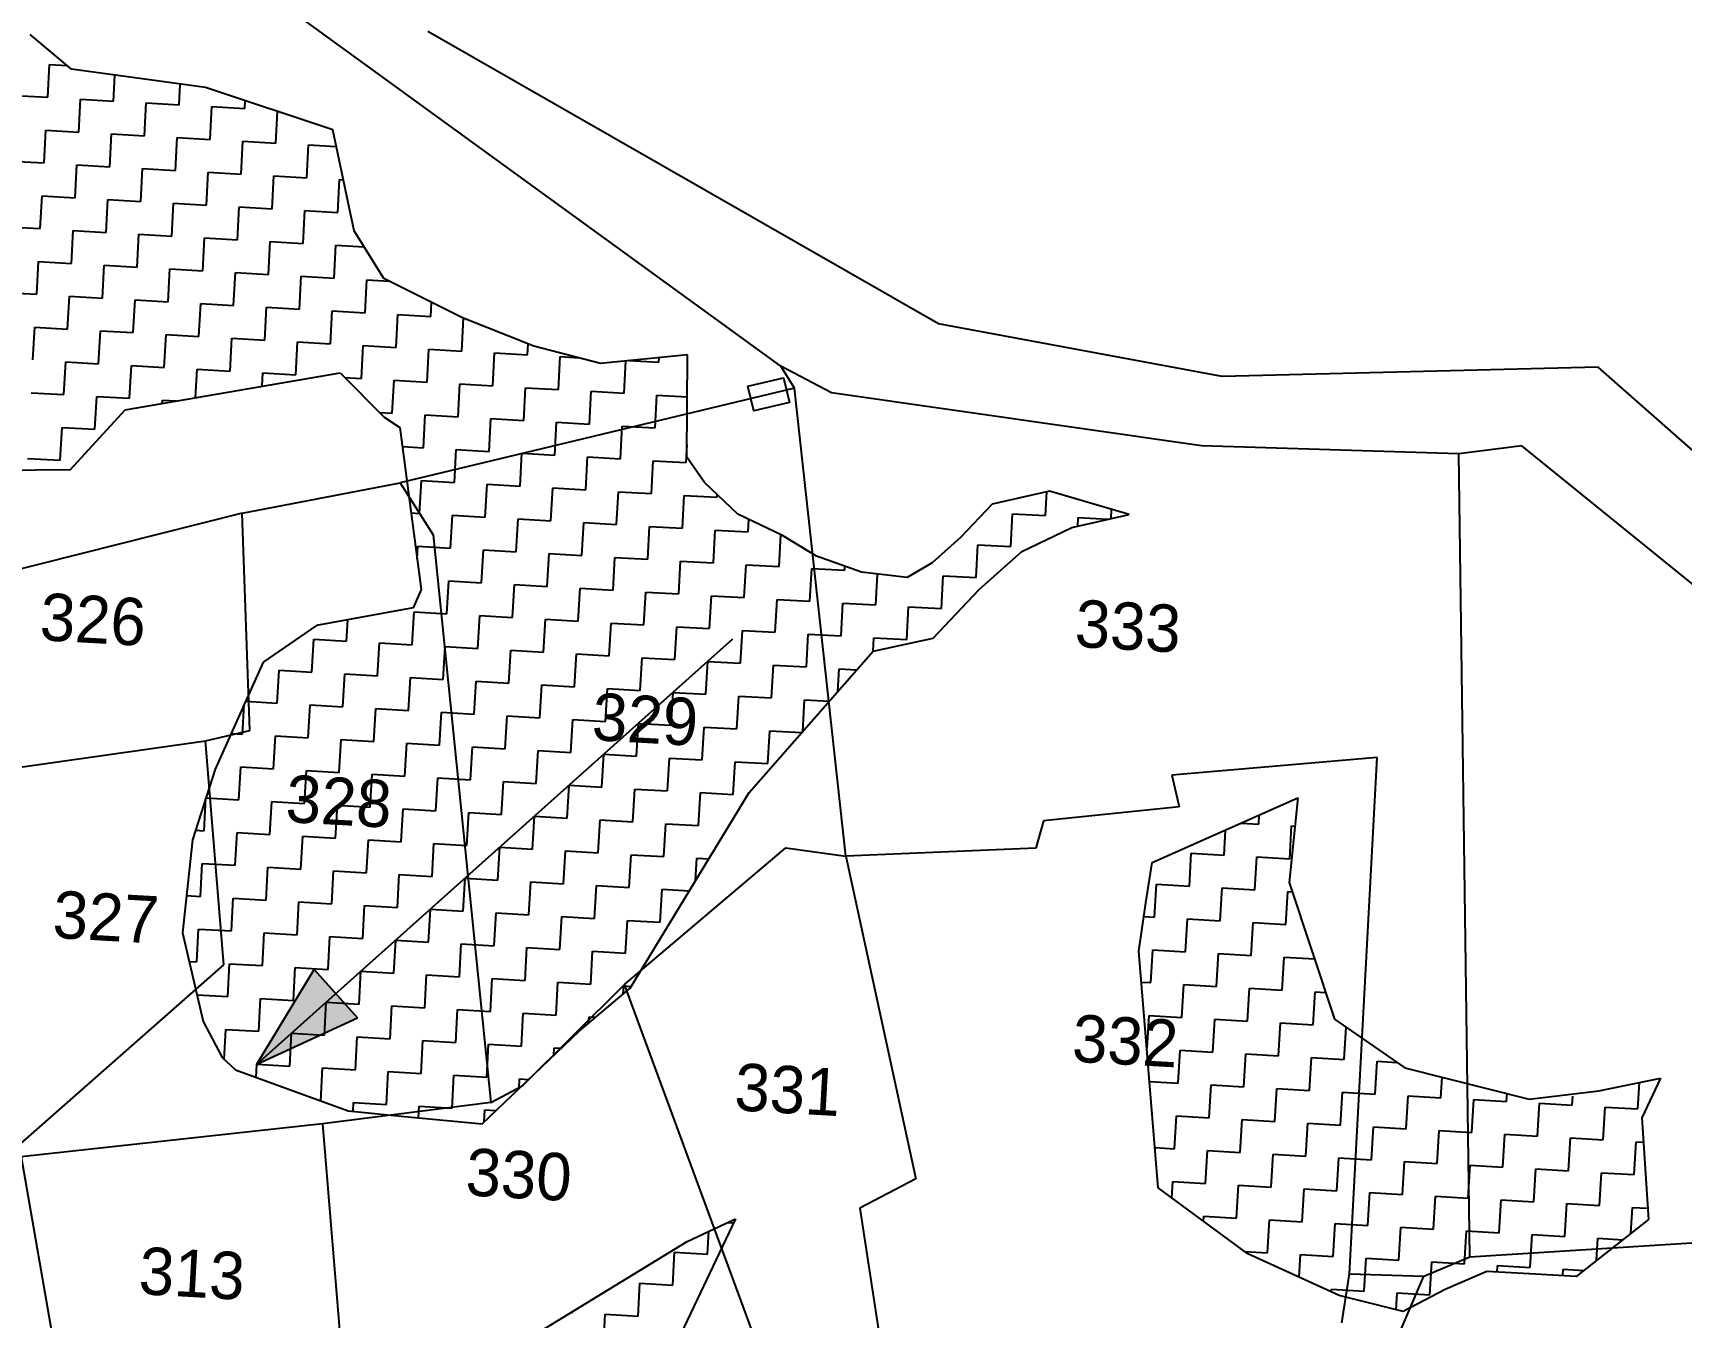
# Model space of a CAD drawing. Header units: metres. Extents: x 284689 to 287152, y 2012663 to 2015676.
# Drawn here: x 286131.8 to 286451.7, y 2014976.7 to 2015226 of the extents above; entities that cross this region are included whole.
import ezdxf
from ezdxf.enums import TextEntityAlignment as Align

# ---------------------------------------------------------------- set-up
doc = ezdxf.new("R2010")
doc.units = ezdxf.units.M
doc.header["$MEASUREMENT"] = 0
for name, color, linetype in [('POLY_HATCH', 12, 'Continuous'), ('POLY_PARCEL', 6, 'Continuous'), ('POLY_ROAD', 30, 'Continuous'), ('TEXT_PARCEL', 7, 'Continuous'), ('V_BOUND_LINE', 7, 'Continuous')]:
    doc.layers.add(name, color=color, linetype=linetype)
doc.styles.add('TEXT_MAP', font='')
doc.styles.get('TEXT_MAP').set_extended_font_data('Kruti Dev 050')

msp = doc.modelspace()

# ---------------------------------------------------------------- hatches: boundary and pattern name
h = msp.add_hatch(color=256)
h.paths.add_polyline_path([(286190.59, 2015039.51), (286186.4, 2015044.2), (286175.26, 2015025.8)])
h.paths.add_polyline_path([(286175.26, 2015025.8), (286194.79, 2015034.83), (286190.59, 2015039.51)])

# ---------------------------------------------------------------- linework, layer by layer
msp.add_lwpolyline([(286270.57, 2015157.43), (286277.48, 2015159.1), (286278.63, 2015154.31), (286271.72, 2015152.65)], close=True)
for points in [[(286175.26, 2015025.8), (286267.62, 2015108.42)], [(286175.26, 2015025.8), (286186.4, 2015044.2)], [(286186.4, 2015044.2), (286194.79, 2015034.83)], [(286175.26, 2015025.8), (286194.79, 2015034.83)]]:
    msp.add_lwpolyline(points)
at = {"layer": 'POLY_HATCH'}
for p, q in [((286139.28, 2015218.99), (286131.27, 2015225.73)), ((286165.29, 2015215.43), (286139.28, 2015218.99)), ((286189.99, 2015207.24), (286165.29, 2015215.43)), ((286194.13, 2015187.62), (286189.99, 2015207.24)), ((286199.9, 2015178.39), (286194.13, 2015187.62)), ((286215.19, 2015170.72), (286199.9, 2015178.39)), ((286229.04, 2015165.23), (286215.19, 2015170.72)), ((286241.95, 2015161.88), (286229.04, 2015165.23)), ((286258.82, 2015163.55), (286241.95, 2015161.88)), ((286258.75, 2015143.65), (286258.82, 2015163.55)), ((286149.71, 2015152.88), (286191.4, 2015160.02)), ((286191.4, 2015160.02), (286199.97, 2015151.4)), ((286139.09, 2015141.26), (286149.71, 2015152.88)), ((286199.97, 2015151.4), (286203.03, 2015149.42)), ((286203.03, 2015149.42), (286207.14, 2015117.96)), ((286262.15, 2015138.75), (286258.75, 2015143.65)), ((286125.5, 2015141.12), (286139.09, 2015141.26)), ((286268.62, 2015132.62), (286262.15, 2015138.75)), ((286329.15, 2015137.08), (286318, 2015134.56)), ((286344.62, 2015132.54), (286329.15, 2015137.08)), ((286277.29, 2015128.47), (286268.62, 2015132.62)), ((286318, 2015134.56), (286311.87, 2015128.09)), ((286333.47, 2015130.02), (286344.62, 2015132.54)), ((286323.77, 2015125.33), (286333.47, 2015130.02)), ((286283.88, 2015124.43), (286277.29, 2015128.47)), ((286311.87, 2015128.09), (286306.35, 2015123.17)), ((286292.62, 2015121.32), (286283.88, 2015124.43)), ((286306.35, 2015123.17), (286301.47, 2015120.3)), ((286315.49, 2015117.94), (286323.77, 2015125.33)), ((286301.47, 2015120.3), (286292.62, 2015121.32)), ((286207.14, 2015117.96), (286205.59, 2015114.43)), ((286306.57, 2015108.49), (286315.49, 2015117.94)), ((286205.59, 2015114.43), (286186.83, 2015110.96)), ((286186.83, 2015110.96), (286176.47, 2015103.85)), ((286294.9, 2015106), (286306.57, 2015108.49)), ((286176.47, 2015103.85), (286167.15, 2015083.11)), ((286270.82, 2015078.54), (286294.9, 2015106)), ((286167.15, 2015083.11), (286162.75, 2015069.33)), ((286247.71, 2015040.55), (286270.82, 2015078.54)), ((286349.03, 2015064.93), (286377.36, 2015077.54)), ((286377.36, 2015077.54), (286375.65, 2015061.07)), ((286162.75, 2015069.33), (286160.84, 2015051.33)), ((286347.8, 2015057.11), (286349.03, 2015064.93)), ((286375.65, 2015061.07), (286384.42, 2015034.55)), ((286346.48, 2015047.72), (286347.8, 2015057.11)), ((286160.84, 2015051.33), (286164.81, 2015034.08)), ((286350.21, 2015001.76), (286346.48, 2015047.72)), ((286237.81, 2015032.2), (286247.71, 2015040.55)), ((286164.81, 2015034.08), (286168.5, 2015027.09)), ((286384.42, 2015034.55), (286398.1, 2015025.1)), ((286219.02, 2015014.24), (286237.81, 2015032.2)), ((286168.5, 2015027.09), (286171.08, 2015024.68)), ((286171.08, 2015024.68), (286192.95, 2015016.75)), ((286398.1, 2015025.1), (286422.23, 2015019.01)), ((286422.23, 2015019.01), (286435.74, 2015020.62)), ((286435.74, 2015020.62), (286447.72, 2015023.1)), ((286447.72, 2015023.1), (286444.13, 2015015.41)), ((286192.95, 2015016.75), (286203.89, 2015015.61)), ((286203.89, 2015015.61), (286219.02, 2015014.24)), ((286444.13, 2015015.41), (286445.38, 2014995.62)), ((286367.65, 2014988.95), (286350.21, 2015001.76)), ((286268.16, 2014995.79), (286255.62, 2014969.44)), ((286258.76, 2014991.37), (286268.16, 2014995.79)), ((286445.38, 2014995.62), (286431.34, 2014984.58)), ((286199.1, 2014954.89), (286258.76, 2014991.37)), ((286385.35, 2014980.85), (286367.65, 2014988.95)), ((286414.03, 2014985.55), (286405.94, 2014982.06)), ((286423.47, 2014985.02), (286414.03, 2014985.55)), ((286431.34, 2014984.58), (286423.47, 2014985.02)), ((286405.94, 2014982.06), (286397.81, 2014977.78)), ((286397.81, 2014977.78), (286385.35, 2014980.85))]:
    msp.add_line(p, q, dxfattribs=at)
at = {"layer": 'POLY_HATCH', "linetype": 'Continuous'}
for p, q in [((286134.66, 2015213.54), (286135.01, 2015219.91)), ((286135.01, 2015219.91), (286138.41, 2015219.72)), ((286147.41, 2015212.82), (286147.69, 2015217.84)), ((286160.16, 2015212.1), (286160.38, 2015216.11)), ((286128.28, 2015213.89), (286134.66, 2015213.54)), ((286140.67, 2015206.8), (286141.03, 2015213.18)), ((286141.03, 2015213.18), (286147.41, 2015212.82)), ((286153.42, 2015206.09), (286153.78, 2015212.46)), ((286153.78, 2015212.46), (286160.16, 2015212.1)), ((286172.9, 2015211.39), (286172.99, 2015212.88)), ((286166.17, 2015205.37), (286166.53, 2015211.74)), ((286166.53, 2015211.74), (286172.9, 2015211.39)), ((286178.92, 2015204.65), (286179.27, 2015210.79)), ((286133.94, 2015200.79), (286134.3, 2015207.16)), ((286134.3, 2015207.16), (286140.67, 2015206.8)), ((286146.69, 2015200.07), (286147.05, 2015206.45)), ((286147.05, 2015206.45), (286153.42, 2015206.09)), ((286159.44, 2015199.35), (286159.8, 2015205.73)), ((286159.8, 2015205.73), (286166.17, 2015205.37)), ((286172.19, 2015198.64), (286172.55, 2015205.01)), ((286172.55, 2015205.01), (286178.92, 2015204.65)), ((286184.94, 2015197.92), (286185.3, 2015204.3)), ((286185.3, 2015204.3), (286190.67, 2015203.99)), ((286127.56, 2015201.15), (286133.94, 2015200.79)), ((286139.96, 2015194.05), (286140.31, 2015200.43)), ((286140.31, 2015200.43), (286146.69, 2015200.07)), ((286152.71, 2015193.34), (286153.06, 2015199.71)), ((286153.06, 2015199.71), (286159.44, 2015199.35)), ((286165.45, 2015192.62), (286165.81, 2015199)), ((286165.81, 2015199), (286172.19, 2015198.64)), ((286178.2, 2015191.9), (286178.56, 2015198.28)), ((286178.56, 2015198.28), (286184.94, 2015197.92)), ((286190.95, 2015191.19), (286191.31, 2015197.56)), ((286191.31, 2015197.56), (286192.04, 2015197.52)), ((286133.22, 2015188.04), (286133.58, 2015194.41)), ((286133.58, 2015194.41), (286139.96, 2015194.05)), ((286145.97, 2015187.32), (286146.33, 2015193.7)), ((286146.33, 2015193.7), (286152.71, 2015193.34)), ((286158.72, 2015186.6), (286159.08, 2015192.98)), ((286159.08, 2015192.98), (286165.45, 2015192.62)), ((286171.47, 2015185.89), (286171.83, 2015192.26)), ((286171.83, 2015192.26), (286178.2, 2015191.9)), ((286184.22, 2015185.17), (286184.58, 2015191.55)), ((286184.58, 2015191.55), (286190.95, 2015191.19)), ((286126.85, 2015188.4), (286133.22, 2015188.04)), ((286139.24, 2015181.3), (286139.6, 2015187.68)), ((286139.6, 2015187.68), (286145.97, 2015187.32)), ((286151.99, 2015180.59), (286152.35, 2015186.96)), ((286152.35, 2015186.96), (286158.72, 2015186.6)), ((286164.74, 2015179.87), (286165.1, 2015186.25)), ((286165.1, 2015186.25), (286171.47, 2015185.89)), ((286177.49, 2015179.15), (286177.85, 2015185.53)), ((286177.85, 2015185.53), (286184.22, 2015185.17)), ((286190.24, 2015178.44), (286190.6, 2015184.81)), ((286190.6, 2015184.81), (286196.08, 2015184.5)), ((286132.51, 2015175.29), (286132.86, 2015181.66)), ((286132.86, 2015181.66), (286139.24, 2015181.3)), ((286145.26, 2015174.57), (286145.61, 2015180.95)), ((286145.61, 2015180.95), (286151.99, 2015180.59)), ((286158.01, 2015173.85), (286158.36, 2015180.23)), ((286158.36, 2015180.23), (286164.74, 2015179.87)), ((286170.75, 2015173.14), (286171.11, 2015179.51)), ((286171.11, 2015179.51), (286177.49, 2015179.15)), ((286183.5, 2015172.42), (286183.86, 2015178.8)), ((286183.86, 2015178.8), (286190.24, 2015178.44)), ((286196.25, 2015171.7), (286196.61, 2015178.08)), ((286196.61, 2015178.08), (286201.01, 2015177.83)), ((286126.13, 2015175.65), (286132.51, 2015175.29)), ((286138.52, 2015168.55), (286138.88, 2015174.93)), ((286138.88, 2015174.93), (286145.26, 2015174.57)), ((286151.27, 2015167.84), (286151.63, 2015174.21)), ((286151.63, 2015174.21), (286158.01, 2015173.85)), ((286209, 2015170.99), (286209.16, 2015173.75)), ((286164.02, 2015167.12), (286164.38, 2015173.5)), ((286164.38, 2015173.5), (286170.75, 2015173.14)), ((286176.77, 2015166.4), (286177.13, 2015172.78)), ((286177.13, 2015172.78), (286183.5, 2015172.42)), ((286189.52, 2015165.69), (286189.88, 2015172.06)), ((286189.88, 2015172.06), (286196.25, 2015171.7)), ((286202.27, 2015164.97), (286202.63, 2015171.35)), ((286202.63, 2015171.35), (286209, 2015170.99)), ((286215.02, 2015164.25), (286215.38, 2015170.63)), ((286215.38, 2015170.63), (286215.43, 2015170.63)), ((286131.79, 2015162.54), (286132.15, 2015168.91)), ((286132.15, 2015168.91), (286138.52, 2015168.55)), ((286144.54, 2015161.82), (286144.9, 2015168.2)), ((286144.9, 2015168.2), (286151.27, 2015167.84)), ((286157.29, 2015161.1), (286157.65, 2015167.48)), ((286157.65, 2015167.48), (286164.02, 2015167.12)), ((286170.04, 2015160.39), (286170.4, 2015166.76)), ((286170.4, 2015166.76), (286176.77, 2015166.4)), ((286182.79, 2015159.67), (286183.15, 2015166.05)), ((286183.15, 2015166.05), (286189.52, 2015165.69)), ((286195.54, 2015158.96), (286195.9, 2015165.33)), ((286195.9, 2015165.33), (286202.27, 2015164.97)), ((286208.29, 2015158.24), (286208.65, 2015164.61)), ((286208.65, 2015164.61), (286215.02, 2015164.25)), ((286227.77, 2015163.54), (286227.89, 2015165.68)), ((286137.81, 2015155.81), (286138.16, 2015162.18)), ((286138.16, 2015162.18), (286144.54, 2015161.82)), ((286150.56, 2015155.09), (286150.91, 2015161.46)), ((286150.91, 2015161.46), (286157.29, 2015161.1)), ((286221.04, 2015157.52), (286221.39, 2015163.9)), ((286221.39, 2015163.9), (286227.77, 2015163.54)), ((286233.79, 2015156.81), (286234.14, 2015163.18)), ((286234.14, 2015163.18), (286237.73, 2015162.98)), ((286246.54, 2015156.09), (286246.89, 2015162.37)), ((286247.47, 2015162.43), (286253.27, 2015162.1)), ((286253.27, 2015162.1), (286253.32, 2015163.01)), ((286163.35, 2015155.22), (286163.66, 2015160.75)), ((286163.66, 2015160.75), (286170.04, 2015160.39)), ((286176.27, 2015157.43), (286176.41, 2015160.03)), ((286176.41, 2015160.03), (286182.79, 2015159.67)), ((286192.28, 2015159.14), (286195.54, 2015158.96)), ((286201.55, 2015152.22), (286201.91, 2015158.6)), ((286201.91, 2015158.6), (286208.29, 2015158.24)), ((286214.3, 2015151.51), (286214.66, 2015157.88)), ((286214.66, 2015157.88), (286221.04, 2015157.52)), ((286131.43, 2015156.16), (286137.81, 2015155.81)), ((286143.82, 2015149.07), (286144.18, 2015155.45)), ((286144.18, 2015155.45), (286150.56, 2015155.09)), ((286156.9, 2015154.11), (286156.93, 2015154.73)), ((286156.93, 2015154.73), (286159.62, 2015154.58)), ((286227.05, 2015150.79), (286227.41, 2015157.16)), ((286227.41, 2015157.16), (286233.79, 2015156.81)), ((286239.8, 2015150.07), (286240.16, 2015156.45)), ((286240.16, 2015156.45), (286246.54, 2015156.09)), ((286252.55, 2015149.36), (286252.91, 2015155.73)), ((286252.91, 2015155.73), (286258.79, 2015155.4)), ((286199.01, 2015152.37), (286201.55, 2015152.22)), ((286207.57, 2015145.49), (286207.93, 2015151.86)), ((286207.93, 2015151.86), (286214.3, 2015151.51)), ((286137.09, 2015143.06), (286137.45, 2015149.43)), ((286137.45, 2015149.43), (286143.82, 2015149.07)), ((286220.32, 2015144.77), (286220.68, 2015151.15)), ((286220.68, 2015151.15), (286227.05, 2015150.79)), ((286233.07, 2015144.06), (286233.43, 2015150.43)), ((286233.43, 2015150.43), (286239.8, 2015150.07)), ((286245.82, 2015143.34), (286246.18, 2015149.71)), ((286246.18, 2015149.71), (286252.55, 2015149.36)), ((286203.51, 2015145.72), (286207.57, 2015145.49)), ((286213.59, 2015138.76), (286213.94, 2015145.13)), ((286213.94, 2015145.13), (286220.32, 2015144.77)), ((286258.57, 2015142.62), (286258.76, 2015146.03)), ((286130.71, 2015143.41), (286137.09, 2015143.06)), ((286226.34, 2015138.04), (286226.69, 2015144.41)), ((286226.69, 2015144.41), (286233.07, 2015144.06)), ((286239.09, 2015137.32), (286239.44, 2015143.7)), ((286239.44, 2015143.7), (286245.82, 2015143.34)), ((286251.84, 2015136.61), (286252.19, 2015142.98)), ((286252.19, 2015142.98), (286258.57, 2015142.62)), ((286206.85, 2015132.74), (286207.21, 2015139.11)), ((286207.21, 2015139.11), (286213.59, 2015138.76)), ((286219.6, 2015132.02), (286219.96, 2015138.4)), ((286219.96, 2015138.4), (286226.34, 2015138.04)), ((286232.35, 2015131.31), (286232.71, 2015137.68)), ((286232.71, 2015137.68), (286239.09, 2015137.32)), ((286245.1, 2015130.59), (286245.46, 2015136.96)), ((286245.46, 2015136.96), (286251.84, 2015136.61)), ((286257.85, 2015129.87), (286258.21, 2015136.25)), ((286258.21, 2015136.25), (286264.58, 2015135.89)), ((286264.58, 2015135.89), (286264.61, 2015136.41)), ((286328.33, 2015132.31), (286328.59, 2015136.95)), ((286205.2, 2015132.83), (286206.85, 2015132.74)), ((286212.87, 2015126.01), (286213.23, 2015132.38)), ((286213.23, 2015132.38), (286219.6, 2015132.02)), ((286321.6, 2015126.29), (286321.96, 2015132.66)), ((286321.96, 2015132.66), (286328.33, 2015132.31)), ((286341.09, 2015131.74), (286341.19, 2015133.54)), ((286225.62, 2015125.29), (286225.98, 2015131.66)), ((286225.98, 2015131.66), (286232.35, 2015131.31)), ((286238.37, 2015124.57), (286238.73, 2015130.95)), ((286238.73, 2015130.95), (286245.1, 2015130.59)), ((286251.12, 2015123.86), (286251.48, 2015130.23)), ((286251.48, 2015130.23), (286257.85, 2015129.87)), ((286263.87, 2015123.14), (286264.23, 2015129.51)), ((286264.23, 2015129.51), (286270.6, 2015129.16)), ((286270.6, 2015129.16), (286270.74, 2015131.6)), ((286334.61, 2015130.28), (286334.71, 2015131.95)), ((286334.71, 2015131.95), (286340.54, 2015131.62)), ((286206.36, 2015123.95), (286206.5, 2015126.36)), ((286206.5, 2015126.36), (286212.87, 2015126.01)), ((286276.62, 2015122.42), (286276.97, 2015128.62)), ((286314.87, 2015120.27), (286315.22, 2015126.65)), ((286315.22, 2015126.65), (286321.6, 2015126.29)), ((286218.89, 2015119.27), (286219.24, 2015125.65)), ((286219.24, 2015125.65), (286225.62, 2015125.29)), ((286231.64, 2015118.56), (286231.99, 2015124.93)), ((286231.99, 2015124.93), (286238.37, 2015124.57)), ((286244.39, 2015117.84), (286244.74, 2015124.21)), ((286244.74, 2015124.21), (286251.12, 2015123.86)), ((286257.14, 2015117.12), (286257.49, 2015123.5)), ((286257.49, 2015123.5), (286263.87, 2015123.14)), ((286269.88, 2015116.41), (286270.24, 2015122.78)), ((286270.24, 2015122.78), (286276.62, 2015122.42)), ((286212.15, 2015113.26), (286212.51, 2015119.63)), ((286212.51, 2015119.63), (286218.89, 2015119.27)), ((286282.63, 2015115.69), (286282.99, 2015122.06)), ((286282.99, 2015122.06), (286289.37, 2015121.71)), ((286289.37, 2015121.71), (286289.41, 2015122.46)), ((286295.38, 2015114.97), (286295.72, 2015120.96)), ((286308.13, 2015114.26), (286308.49, 2015120.63)), ((286308.49, 2015120.63), (286314.87, 2015120.27)), ((286224.9, 2015112.54), (286225.26, 2015118.91)), ((286225.26, 2015118.91), (286231.64, 2015118.56)), ((286237.65, 2015111.82), (286238.01, 2015118.2)), ((286238.01, 2015118.2), (286244.39, 2015117.84)), ((286250.4, 2015111.11), (286250.76, 2015117.48)), ((286250.76, 2015117.48), (286257.14, 2015117.12)), ((286263.15, 2015110.39), (286263.51, 2015116.76)), ((286263.51, 2015116.76), (286269.88, 2015116.41)), ((286205.42, 2015107.24), (286205.78, 2015113.61)), ((286205.78, 2015113.61), (286212.15, 2015113.26)), ((286275.9, 2015109.67), (286276.26, 2015116.05)), ((286276.26, 2015116.05), (286282.63, 2015115.69)), ((286288.65, 2015108.96), (286289.01, 2015115.33)), ((286289.01, 2015115.33), (286295.38, 2015114.97)), ((286301.4, 2015108.24), (286301.76, 2015114.61)), ((286301.76, 2015114.61), (286308.13, 2015114.26)), ((286192.67, 2015107.96), (286192.9, 2015112.08)), ((286218.17, 2015106.52), (286218.53, 2015112.9)), ((286218.53, 2015112.9), (286224.9, 2015112.54)), ((286230.92, 2015105.81), (286231.28, 2015112.18)), ((286231.28, 2015112.18), (286237.65, 2015111.82)), ((286243.67, 2015105.09), (286244.03, 2015111.46)), ((286244.03, 2015111.46), (286250.4, 2015111.11)), ((286256.42, 2015104.37), (286256.78, 2015110.75)), ((286256.78, 2015110.75), (286263.15, 2015110.39)), ((286269.17, 2015103.66), (286269.53, 2015110.03)), ((286269.53, 2015110.03), (286275.9, 2015109.67)), ((286185.94, 2015101.94), (286186.3, 2015108.31)), ((286186.3, 2015108.31), (286192.67, 2015107.96)), ((286198.69, 2015101.22), (286199.05, 2015107.6)), ((286199.05, 2015107.6), (286205.42, 2015107.24)), ((286211.44, 2015100.51), (286211.79, 2015106.88)), ((286211.79, 2015106.88), (286218.17, 2015106.52)), ((286281.92, 2015102.94), (286282.28, 2015109.31)), ((286282.28, 2015109.31), (286288.65, 2015108.96)), ((286294.88, 2015105.97), (286295.03, 2015108.6)), ((286295.03, 2015108.6), (286301.4, 2015108.24)), ((286224.19, 2015099.79), (286224.54, 2015106.17)), ((286224.54, 2015106.17), (286230.92, 2015105.81)), ((286236.94, 2015099.07), (286237.29, 2015105.45)), ((286237.29, 2015105.45), (286243.67, 2015105.09)), ((286249.69, 2015098.36), (286250.04, 2015104.73)), ((286250.04, 2015104.73), (286256.42, 2015104.37)), ((286262.43, 2015097.64), (286262.79, 2015104.02)), ((286262.79, 2015104.02), (286269.17, 2015103.66)), ((286179.2, 2015095.92), (286179.56, 2015102.3)), ((286179.56, 2015102.3), (286185.94, 2015101.94)), ((286191.95, 2015095.21), (286192.31, 2015101.58)), ((286192.31, 2015101.58), (286198.69, 2015101.22)), ((286204.7, 2015094.49), (286205.06, 2015100.87)), ((286205.06, 2015100.87), (286211.44, 2015100.51)), ((286217.45, 2015093.77), (286217.81, 2015100.15)), ((286217.81, 2015100.15), (286224.19, 2015099.79)), ((286275.18, 2015096.92), (286275.54, 2015103.3)), ((286275.54, 2015103.3), (286281.92, 2015102.94)), ((286288.05, 2015098.18), (286288.29, 2015102.58)), ((286288.29, 2015102.58), (286291.73, 2015102.39)), ((286230.2, 2015093.06), (286230.56, 2015099.43)), ((286230.56, 2015099.43), (286236.94, 2015099.07)), ((286242.95, 2015092.34), (286243.31, 2015098.72)), ((286243.31, 2015098.72), (286249.69, 2015098.36)), ((286255.7, 2015091.62), (286256.06, 2015098)), ((286256.06, 2015098), (286262.43, 2015097.64)), ((286268.45, 2015090.91), (286268.81, 2015097.28)), ((286268.81, 2015097.28), (286275.18, 2015096.92)), ((286172.47, 2015089.91), (286172.8, 2015095.67)), ((286173.06, 2015096.27), (286179.2, 2015095.92)), ((286185.22, 2015089.19), (286185.58, 2015095.57)), ((286185.58, 2015095.57), (286191.95, 2015095.21)), ((286197.97, 2015088.47), (286198.33, 2015094.85)), ((286198.33, 2015094.85), (286204.7, 2015094.49)), ((286210.72, 2015087.76), (286211.08, 2015094.13)), ((286211.08, 2015094.13), (286217.45, 2015093.77)), ((286281.21, 2015090.39), (286281.56, 2015096.57)), ((286281.56, 2015096.57), (286286.39, 2015096.29)), ((286223.47, 2015087.04), (286223.83, 2015093.42)), ((286223.83, 2015093.42), (286230.2, 2015093.06)), ((286236.22, 2015086.32), (286236.58, 2015092.7)), ((286236.58, 2015092.7), (286242.95, 2015092.34)), ((286248.97, 2015085.61), (286249.33, 2015091.98)), ((286249.33, 2015091.98), (286255.7, 2015091.62)), ((286261.72, 2015084.89), (286262.08, 2015091.27)), ((286262.08, 2015091.27), (286268.45, 2015090.91)), ((286274.47, 2015084.17), (286274.83, 2015090.55)), ((286274.83, 2015090.55), (286281.04, 2015090.2)), ((286170.26, 2015090.03), (286172.47, 2015089.91)), ((286178.49, 2015083.17), (286178.85, 2015089.55)), ((286178.85, 2015089.55), (286185.22, 2015089.19)), ((286191.24, 2015082.46), (286191.6, 2015088.83)), ((286191.6, 2015088.83), (286197.97, 2015088.47)), ((286203.99, 2015081.74), (286204.35, 2015088.12)), ((286204.35, 2015088.12), (286210.72, 2015087.76)), ((286216.74, 2015081.02), (286217.09, 2015087.4)), ((286217.09, 2015087.4), (286223.47, 2015087.04)), ((286229.49, 2015080.31), (286229.84, 2015086.68)), ((286229.84, 2015086.68), (286236.22, 2015086.32)), ((286242.24, 2015079.59), (286242.59, 2015085.97)), ((286242.59, 2015085.97), (286248.97, 2015085.61)), ((286254.99, 2015078.87), (286255.34, 2015085.25)), ((286255.34, 2015085.25), (286261.72, 2015084.89)), ((286267.73, 2015078.16), (286268.09, 2015084.53)), ((286268.09, 2015084.53), (286274.47, 2015084.17)), ((286171.75, 2015077.16), (286172.11, 2015083.53)), ((286172.11, 2015083.53), (286178.49, 2015083.17)), ((286184.5, 2015076.44), (286184.86, 2015082.82)), ((286184.86, 2015082.82), (286191.24, 2015082.46)), ((286197.25, 2015075.72), (286197.61, 2015082.1)), ((286197.61, 2015082.1), (286203.99, 2015081.74)), ((286210, 2015075.01), (286210.36, 2015081.38)), ((286210.36, 2015081.38), (286216.74, 2015081.02)), ((286222.75, 2015074.29), (286223.11, 2015080.67)), ((286223.11, 2015080.67), (286229.49, 2015080.31)), ((286235.5, 2015073.57), (286235.86, 2015079.95)), ((286235.86, 2015079.95), (286242.24, 2015079.59)), ((286248.25, 2015072.86), (286248.61, 2015079.23)), ((286248.61, 2015079.23), (286254.99, 2015078.87)), ((286261, 2015072.14), (286261.36, 2015078.52)), ((286261.36, 2015078.52), (286267.73, 2015078.16)), ((286165.02, 2015071.14), (286165.38, 2015077.52)), ((286165.38, 2015077.52), (286171.75, 2015077.16)), ((286177.77, 2015070.42), (286178.13, 2015076.8)), ((286178.13, 2015076.8), (286184.5, 2015076.44)), ((286190.52, 2015069.71), (286190.88, 2015076.08)), ((286190.88, 2015076.08), (286197.25, 2015075.72)), ((286203.27, 2015068.99), (286203.63, 2015075.37)), ((286203.63, 2015075.37), (286210, 2015075.01)), ((286216.02, 2015068.27), (286216.38, 2015074.65)), ((286216.38, 2015074.65), (286222.75, 2015074.29)), ((286228.77, 2015067.56), (286229.13, 2015073.93)), ((286229.13, 2015073.93), (286235.5, 2015073.57)), ((286241.52, 2015066.84), (286241.88, 2015073.22)), ((286241.88, 2015073.22), (286248.25, 2015072.86)), ((286254.27, 2015066.12), (286254.63, 2015072.5)), ((286254.63, 2015072.5), (286261, 2015072.14)), ((286366.3, 2015072.62), (286369.73, 2015072.42)), ((286369.73, 2015072.42), (286369.83, 2015074.19)), ((286375.75, 2015065.69), (286376.11, 2015072.07)), ((286376.11, 2015072.07), (286376.79, 2015072.03)), ((286163.36, 2015071.23), (286165.02, 2015071.14)), ((286171.04, 2015064.41), (286171.4, 2015070.78)), ((286171.4, 2015070.78), (286177.77, 2015070.42)), ((286183.79, 2015063.69), (286184.15, 2015070.07)), ((286184.15, 2015070.07), (286190.52, 2015069.71)), ((286196.54, 2015062.97), (286196.9, 2015069.35)), ((286196.9, 2015069.35), (286203.27, 2015068.99)), ((286209.29, 2015062.26), (286209.64, 2015068.63)), ((286209.64, 2015068.63), (286216.02, 2015068.27)), ((286363, 2015066.41), (286363.27, 2015071.27)), ((286222.04, 2015061.54), (286222.39, 2015067.92)), ((286222.39, 2015067.92), (286228.77, 2015067.56)), ((286234.79, 2015060.82), (286235.14, 2015067.2)), ((286235.14, 2015067.2), (286241.52, 2015066.84)), ((286247.54, 2015060.11), (286247.89, 2015066.48)), ((286247.89, 2015066.48), (286254.27, 2015066.12)), ((286260.4, 2015061.41), (286260.64, 2015065.77)), ((286260.64, 2015065.77), (286262.97, 2015065.64)), ((286356.27, 2015060.39), (286356.62, 2015066.77)), ((286356.62, 2015066.77), (286363, 2015066.41)), ((286369.01, 2015059.67), (286369.37, 2015066.05)), ((286369.37, 2015066.05), (286375.75, 2015065.69)), ((286164.3, 2015058.39), (286164.66, 2015064.77)), ((286164.66, 2015064.77), (286171.04, 2015064.41)), ((286177.05, 2015057.67), (286177.41, 2015064.05)), ((286177.41, 2015064.05), (286183.79, 2015063.69)), ((286189.8, 2015056.96), (286190.16, 2015063.33)), ((286190.16, 2015063.33), (286196.54, 2015062.97)), ((286202.55, 2015056.24), (286202.91, 2015062.62)), ((286202.91, 2015062.62), (286209.29, 2015062.26)), ((286215.3, 2015055.53), (286215.66, 2015061.9)), ((286215.66, 2015061.9), (286222.04, 2015061.54)), ((286161.6, 2015058.54), (286164.3, 2015058.39)), ((286228.05, 2015054.81), (286228.41, 2015061.18)), ((286228.41, 2015061.18), (286234.79, 2015060.82)), ((286240.8, 2015054.09), (286241.16, 2015060.47)), ((286241.16, 2015060.47), (286247.54, 2015060.11)), ((286253.55, 2015053.38), (286253.91, 2015059.75)), ((286253.91, 2015059.75), (286259.21, 2015059.45)), ((286349.53, 2015054.37), (286349.89, 2015060.75)), ((286349.89, 2015060.75), (286356.27, 2015060.39)), ((286362.28, 2015053.66), (286362.64, 2015060.03)), ((286362.64, 2015060.03), (286369.01, 2015059.67)), ((286375.03, 2015052.94), (286375.39, 2015059.32)), ((286375.39, 2015059.32), (286376.24, 2015059.27)), ((286170.32, 2015051.66), (286170.68, 2015058.03)), ((286170.68, 2015058.03), (286177.05, 2015057.67)), ((286183.07, 2015050.94), (286183.43, 2015057.32)), ((286183.43, 2015057.32), (286189.8, 2015056.96)), ((286195.82, 2015050.23), (286196.18, 2015056.6)), ((286196.18, 2015056.6), (286202.55, 2015056.24)), ((286208.57, 2015049.51), (286208.93, 2015055.88)), ((286208.93, 2015055.88), (286215.3, 2015055.53)), ((286221.32, 2015048.79), (286221.68, 2015055.17)), ((286221.68, 2015055.17), (286228.05, 2015054.81)), ((286234.07, 2015048.08), (286234.43, 2015054.45)), ((286234.43, 2015054.45), (286240.8, 2015054.09)), ((286246.82, 2015047.36), (286247.18, 2015053.73)), ((286247.18, 2015053.73), (286253.55, 2015053.38)), ((286347.43, 2015054.49), (286349.53, 2015054.37)), ((286355.55, 2015047.64), (286355.91, 2015054.02)), ((286355.91, 2015054.02), (286362.28, 2015053.66)), ((286368.3, 2015046.93), (286368.66, 2015053.3)), ((286368.66, 2015053.3), (286375.03, 2015052.94)), ((286163.59, 2015045.64), (286163.95, 2015052.02)), ((286163.95, 2015052.02), (286170.32, 2015051.66)), ((286176.34, 2015044.93), (286176.7, 2015051.3)), ((286176.7, 2015051.3), (286183.07, 2015050.94)), ((286189.09, 2015044.21), (286189.45, 2015050.58)), ((286189.45, 2015050.58), (286195.82, 2015050.23)), ((286201.84, 2015043.49), (286202.2, 2015049.87)), ((286202.2, 2015049.87), (286208.57, 2015049.51)), ((286214.59, 2015042.78), (286214.94, 2015049.15)), ((286214.94, 2015049.15), (286221.32, 2015048.79)), ((286162.13, 2015045.72), (286163.59, 2015045.64)), ((286227.34, 2015042.06), (286227.69, 2015048.43)), ((286227.69, 2015048.43), (286234.07, 2015048.08)), ((286240.09, 2015041.34), (286240.44, 2015047.72)), ((286240.44, 2015047.72), (286246.82, 2015047.36)), ((286348.82, 2015041.63), (286349.17, 2015048)), ((286349.17, 2015048), (286355.55, 2015047.64)), ((286361.56, 2015040.91), (286361.92, 2015047.28)), ((286361.92, 2015047.28), (286368.3, 2015046.93)), ((286374.31, 2015040.19), (286374.67, 2015046.57)), ((286374.67, 2015046.57), (286380.55, 2015046.24)), ((286169.6, 2015038.91), (286169.96, 2015045.28)), ((286169.96, 2015045.28), (286176.34, 2015044.93)), ((286182.35, 2015038.19), (286182.71, 2015044.57)), ((286182.71, 2015044.57), (286189.09, 2015044.21)), ((286195.1, 2015037.48), (286195.46, 2015043.85)), ((286195.46, 2015043.85), (286201.84, 2015043.49)), ((286207.85, 2015036.76), (286208.21, 2015043.13)), ((286208.21, 2015043.13), (286214.59, 2015042.78)), ((286220.6, 2015036.04), (286220.96, 2015042.42)), ((286220.96, 2015042.42), (286227.34, 2015042.06)), ((286233.35, 2015035.33), (286233.71, 2015041.7)), ((286233.71, 2015041.7), (286240.09, 2015041.34)), ((286246.37, 2015039.42), (286246.46, 2015040.98)), ((286246.46, 2015040.98), (286247.93, 2015040.9)), ((286346.97, 2015041.73), (286348.82, 2015041.63)), ((286354.83, 2015034.89), (286355.19, 2015041.27)), ((286355.19, 2015041.27), (286361.56, 2015040.91)), ((286367.58, 2015034.18), (286367.94, 2015040.55)), ((286367.94, 2015040.55), (286374.31, 2015040.19)), ((286380.33, 2015033.46), (286380.69, 2015039.83)), ((286380.69, 2015039.83), (286382.71, 2015039.72)), ((286163.62, 2015039.25), (286169.6, 2015038.91)), ((286175.62, 2015032.18), (286175.98, 2015038.55)), ((286175.98, 2015038.55), (286182.35, 2015038.19)), ((286188.37, 2015031.46), (286188.73, 2015037.83)), ((286188.73, 2015037.83), (286195.1, 2015037.48)), ((286201.12, 2015030.74), (286201.48, 2015037.12)), ((286201.48, 2015037.12), (286207.85, 2015036.76)), ((286213.87, 2015030.03), (286214.23, 2015036.4)), ((286214.23, 2015036.4), (286220.6, 2015036.04)), ((286226.62, 2015029.31), (286226.98, 2015035.68)), ((286226.98, 2015035.68), (286233.35, 2015035.33)), ((286239.66, 2015033.76), (286239.73, 2015034.97)), ((286239.73, 2015034.97), (286241, 2015034.9)), ((286348.1, 2015028.88), (286348.46, 2015035.25)), ((286348.46, 2015035.25), (286354.83, 2015034.89)), ((286360.85, 2015028.16), (286361.21, 2015034.53)), ((286361.21, 2015034.53), (286367.58, 2015034.18)), ((286373.6, 2015027.44), (286373.96, 2015033.82)), ((286373.96, 2015033.82), (286380.33, 2015033.46)), ((286386.35, 2015026.73), (286386.7, 2015032.97)), ((286168.92, 2015026.7), (286169.25, 2015032.53)), ((286169.25, 2015032.53), (286175.62, 2015032.18)), ((286181.64, 2015025.44), (286182, 2015031.82)), ((286182, 2015031.82), (286188.37, 2015031.46)), ((286194.39, 2015024.73), (286194.75, 2015031.1)), ((286194.75, 2015031.1), (286201.12, 2015030.74)), ((286207.14, 2015024.01), (286207.49, 2015030.38)), ((286207.49, 2015030.38), (286213.87, 2015030.03)), ((286219.89, 2015023.29), (286220.24, 2015029.67)), ((286220.24, 2015029.67), (286226.62, 2015029.31)), ((286232.91, 2015027.52), (286232.99, 2015028.95)), ((286232.99, 2015028.95), (286234.33, 2015028.88)), ((286348.01, 2015028.88), (286348.1, 2015028.88)), ((286354.12, 2015022.14), (286354.47, 2015028.52)), ((286354.47, 2015028.52), (286360.85, 2015028.16)), ((286366.86, 2015021.43), (286367.22, 2015027.8)), ((286367.22, 2015027.8), (286373.6, 2015027.44)), ((286379.61, 2015020.71), (286379.97, 2015027.08)), ((286379.97, 2015027.08), (286386.35, 2015026.73)), ((286175.12, 2015023.22), (286175.26, 2015025.8)), ((286175.26, 2015025.8), (286181.64, 2015025.44)), ((286187.65, 2015018.71), (286188.01, 2015025.08)), ((286188.01, 2015025.08), (286194.39, 2015024.73)), ((286200.4, 2015017.99), (286200.76, 2015024.37)), ((286200.76, 2015024.37), (286207.14, 2015024.01)), ((286213.15, 2015017.28), (286213.51, 2015023.65)), ((286213.51, 2015023.65), (286219.89, 2015023.29)), ((286392.36, 2015019.99), (286392.72, 2015026.37)), ((286392.72, 2015026.37), (286396.57, 2015026.15)), ((286226.16, 2015021.06), (286226.26, 2015022.93)), ((286226.26, 2015022.93), (286228.01, 2015022.84)), ((286348.53, 2015022.46), (286354.12, 2015022.14)), ((286360.13, 2015015.41), (286360.49, 2015021.78)), ((286360.49, 2015021.78), (286366.86, 2015021.43)), ((286372.88, 2015014.69), (286373.24, 2015021.07)), ((286373.24, 2015021.07), (286379.61, 2015020.71)), ((286385.63, 2015013.98), (286385.99, 2015020.35)), ((286385.99, 2015020.35), (286392.36, 2015019.99)), ((286405.11, 2015019.28), (286405.34, 2015023.27)), ((286443.36, 2015017.13), (286443.65, 2015022.26)), ((286187.52, 2015018.72), (286187.65, 2015018.71)), ((286193.93, 2015016.65), (286194.03, 2015018.35)), ((286194.03, 2015018.35), (286200.4, 2015017.99)), ((286206.65, 2015015.36), (286206.78, 2015017.63)), ((286206.78, 2015017.63), (286213.15, 2015017.28)), ((286398.38, 2015013.26), (286398.74, 2015019.63)), ((286398.74, 2015019.63), (286405.11, 2015019.28)), ((286411.13, 2015012.54), (286411.49, 2015018.92)), ((286411.49, 2015018.92), (286417.86, 2015018.56)), ((286417.86, 2015018.56), (286417.95, 2015020.09)), ((286423.88, 2015011.83), (286424.24, 2015018.2)), ((286424.24, 2015018.2), (286430.61, 2015017.84)), ((286430.61, 2015017.84), (286430.71, 2015019.58)), ((286436.63, 2015011.11), (286436.99, 2015017.48)), ((286436.99, 2015017.48), (286443.36, 2015017.13)), ((286219.4, 2015014.6), (286219.53, 2015016.92)), ((286219.53, 2015016.92), (286221.7, 2015016.8)), ((286353.4, 2015009.39), (286353.76, 2015015.77)), ((286353.76, 2015015.77), (286360.13, 2015015.41)), ((286366.15, 2015008.68), (286366.51, 2015015.05)), ((286366.51, 2015015.05), (286372.88, 2015014.69)), ((286378.9, 2015007.96), (286379.26, 2015014.33)), ((286379.26, 2015014.33), (286385.63, 2015013.98)), ((286391.65, 2015007.24), (286392.01, 2015013.62)), ((286392.01, 2015013.62), (286398.38, 2015013.26)), ((286404.4, 2015006.53), (286404.76, 2015012.9)), ((286404.76, 2015012.9), (286411.13, 2015012.54)), ((286417.15, 2015005.81), (286417.5, 2015012.18)), ((286417.5, 2015012.18), (286423.88, 2015011.83)), ((286429.9, 2015005.09), (286430.25, 2015011.47)), ((286430.25, 2015011.47), (286436.63, 2015011.11)), ((286442.65, 2015004.38), (286443, 2015010.75)), ((286443, 2015010.75), (286444.43, 2015010.67)), ((286349.58, 2015009.61), (286353.4, 2015009.39)), ((286359.41, 2015002.66), (286359.77, 2015009.03)), ((286359.77, 2015009.03), (286366.15, 2015008.68)), ((286372.16, 2015001.94), (286372.52, 2015008.32)), ((286372.52, 2015008.32), (286378.9, 2015007.96)), ((286384.91, 2015001.23), (286385.27, 2015007.6)), ((286385.27, 2015007.6), (286391.65, 2015007.24)), ((286397.66, 2015000.51), (286398.02, 2015006.88)), ((286398.02, 2015006.88), (286404.4, 2015006.53)), ((286410.41, 2014999.79), (286410.77, 2015006.17)), ((286410.77, 2015006.17), (286417.15, 2015005.81)), ((286423.16, 2014999.08), (286423.52, 2015005.45)), ((286423.52, 2015005.45), (286429.9, 2015005.09)), ((286435.91, 2014998.36), (286436.27, 2015004.73)), ((286436.27, 2015004.73), (286442.65, 2015004.38)), ((286352.86, 2014999.81), (286353.04, 2015003.02)), ((286353.04, 2015003.02), (286359.41, 2015002.66)), ((286365.43, 2014995.93), (286365.79, 2015002.3)), ((286365.79, 2015002.3), (286372.16, 2015001.94)), ((286378.18, 2014995.21), (286378.54, 2015001.58)), ((286378.54, 2015001.58), (286384.91, 2015001.23)), ((286390.93, 2014994.49), (286391.29, 2015000.87)), ((286391.29, 2015000.87), (286397.66, 2015000.51)), ((286403.68, 2014993.78), (286404.04, 2015000.15)), ((286404.04, 2015000.15), (286410.41, 2014999.79)), ((286416.43, 2014993.06), (286416.79, 2014999.43)), ((286416.79, 2014999.43), (286423.16, 2014999.08)), ((286429.18, 2014992.34), (286429.54, 2014998.72)), ((286429.54, 2014998.72), (286435.91, 2014998.36)), ((286442, 2014992.96), (286442.29, 2014998)), ((286442.29, 2014998), (286445.24, 2014997.84)), ((286266.65, 2014995.08), (286267.79, 2014995.02)), ((286359, 2014995.3), (286359.06, 2014996.29)), ((286359.06, 2014996.29), (286365.43, 2014995.93)), ((286371.45, 2014989.19), (286371.81, 2014995.57)), ((286371.81, 2014995.57), (286378.18, 2014995.21)), ((286384.2, 2014988.48), (286384.56, 2014994.85)), ((286384.56, 2014994.85), (286390.93, 2014994.49)), ((286262.72, 2014988.91), (286262.97, 2014993.35)), ((286396.95, 2014987.76), (286397.31, 2014994.14)), ((286397.31, 2014994.14), (286403.68, 2014993.78)), ((286409.7, 2014987.04), (286410.05, 2014993.42)), ((286410.05, 2014993.42), (286416.43, 2014993.06)), ((286422.45, 2014986.33), (286422.8, 2014992.7)), ((286422.8, 2014992.7), (286429.18, 2014992.34)), ((286435.31, 2014987.7), (286435.55, 2014991.99)), ((286435.55, 2014991.99), (286440.41, 2014991.71)), ((286255.98, 2014982.89), (286256.34, 2014989.27)), ((286256.34, 2014989.27), (286262.72, 2014988.91)), ((286366.97, 2014989.45), (286371.45, 2014989.19)), ((286377.57, 2014984.41), (286377.82, 2014988.84)), ((286377.82, 2014988.84), (286384.2, 2014988.48)), ((286390.21, 2014981.74), (286390.57, 2014988.12)), ((286390.57, 2014988.12), (286396.95, 2014987.76)), ((286402.96, 2014981.03), (286403.32, 2014987.4)), ((286403.32, 2014987.4), (286409.7, 2014987.04)), ((286416, 2014985.44), (286416.07, 2014986.69)), ((286416.07, 2014986.69), (286422.45, 2014986.33)), ((286428.75, 2014984.72), (286428.82, 2014985.97)), ((286428.82, 2014985.97), (286432.82, 2014985.74)), ((286249.25, 2014976.88), (286249.61, 2014983.25)), ((286249.61, 2014983.25), (286255.98, 2014982.89)), ((286383.81, 2014981.56), (286383.84, 2014982.1)), ((286383.84, 2014982.1), (286390.21, 2014981.74)), ((286396.41, 2014978.13), (286396.59, 2014981.39)), ((286396.59, 2014981.39), (286402.96, 2014981.03)), ((286236.25, 2014977.61), (286236.5, 2014977.59)), ((286236.5, 2014977.59), (286236.51, 2014977.77)), ((286242.52, 2014970.86), (286242.88, 2014977.24)), ((286242.88, 2014977.24), (286249.25, 2014976.88))]:
    msp.add_line(p, q, dxfattribs=at)
at = {"layer": 'POLY_PARCEL'}
for p, q in [((286279.64, 2015157.09), (286276.96, 2015161.33)), ((286279.64, 2015157.09), (286203.06, 2015138.65)), ((286289.56, 2015066.22), (286279.64, 2015157.09)), ((286410.72, 2014988.37), (286408.57, 2015144.34)), ((286172.42, 2015132.77), (286203.06, 2015138.65)), ((286203.06, 2015138.65), (286209.46, 2015128.57)), ((286172.42, 2015132.77), (286111.72, 2015117.53)), ((286173.88, 2015090.58), (286172.42, 2015132.77)), ((286209.46, 2015128.57), (286220.69, 2015018.38)), ((286165.26, 2015088.6), (286173.88, 2015090.58)), ((286117.4, 2015081.83), (286165.26, 2015088.6)), ((286168.85, 2015045.06), (286165.26, 2015088.6)), ((286392.74, 2015085.36), (286352.85, 2015081.9)), ((286387.33, 2014985.12), (286392.74, 2015085.36)), ((286352.85, 2015081.9), (286354.31, 2015075.8)), ((286354.31, 2015075.8), (286327.99, 2015073.07)), ((286327.99, 2015073.07), (286326.49, 2015067.75)), ((286246.65, 2015041.28), (286277.92, 2015067.78)), ((286277.92, 2015067.78), (286289.56, 2015066.22)), ((286326.49, 2015067.75), (286289.56, 2015066.22)), ((286289.56, 2015066.22), (286303.18, 2015003.54)), ((286129.29, 2015010.25), (286168.85, 2015045.06)), ((286226.89, 2015021.64), (286246.65, 2015041.28)), ((286272.4, 2014971.36), (286246.65, 2015041.28)), ((286220.69, 2015018.38), (286226.89, 2015021.64)), ((286220.69, 2015018.38), (286187.97, 2015014.21)), ((286187.97, 2015014.21), (286129.5, 2015007.78)), ((286187.97, 2015014.21), (286192.58, 2014958.41)), ((286129.5, 2015007.78), (286140.17, 2014946.33)), ((286303.18, 2015003.54), (286292.33, 2014997.84)), ((286292.33, 2014997.84), (286297.32, 2014965.15)), ((286410.72, 2014988.37), (286500.97, 2014994.12)), ((286401.79, 2014984.66), (286410.72, 2014988.37)), ((286385.89, 2014975.58), (286387.33, 2014985.12)), ((286387.33, 2014985.12), (286401.79, 2014984.66)), ((286371.64, 2014914.14), (286401.79, 2014984.66))]:
    msp.add_line(p, q, dxfattribs=at)
at = {"layer": 'POLY_ROAD'}
for p, q in [((286276.96, 2015161.33), (286177.7, 2015233.44)), ((286286.83, 2015156.13), (286276.96, 2015161.33)), ((286358.6, 2015145.89), (286286.83, 2015156.13)), ((286408.57, 2015144.34), (286358.6, 2015145.89)), ((286420.83, 2015145.86), (286408.57, 2015144.34)), ((286521.94, 2015063.9), (286420.83, 2015145.86))]:
    msp.add_line(p, q, dxfattribs=at)
at = {"layer": 'V_BOUND_LINE'}
for p, q in [((286307.58, 2015169.57), (286208.47, 2015226.34)), ((286362.62, 2015159.34), (286307.58, 2015169.57)), ((286435.63, 2015161.17), (286362.62, 2015159.34)), ((286547, 2015062.77), (286435.63, 2015161.17))]:
    msp.add_line(p, q, dxfattribs=at)

# ---------------------------------------------------------------- texts
at = {"layer": 'TEXT_PARCEL', "style": 'TEXT_MAP'}
for s, p in [('326', (286143.2, 2015107.57)), ('333', (286344.12, 2015106.27)), ('329', (286250.38, 2015088.17)), ('328', (286190.92, 2015072.26)), ('327', (286145.69, 2015049.77)), ('332', (286343.59, 2015025.73)), ('331', (286278.04, 2015016.28)), ('330', (286225.85, 2014999.77)), ('313', (286162.41, 2014980.59))]:
    msp.add_text(s, height=9.194, rotation=356.7828, dxfattribs=at).set_placement(p, align=Align.CENTER)

doc.saveas('drawing.dxf')
